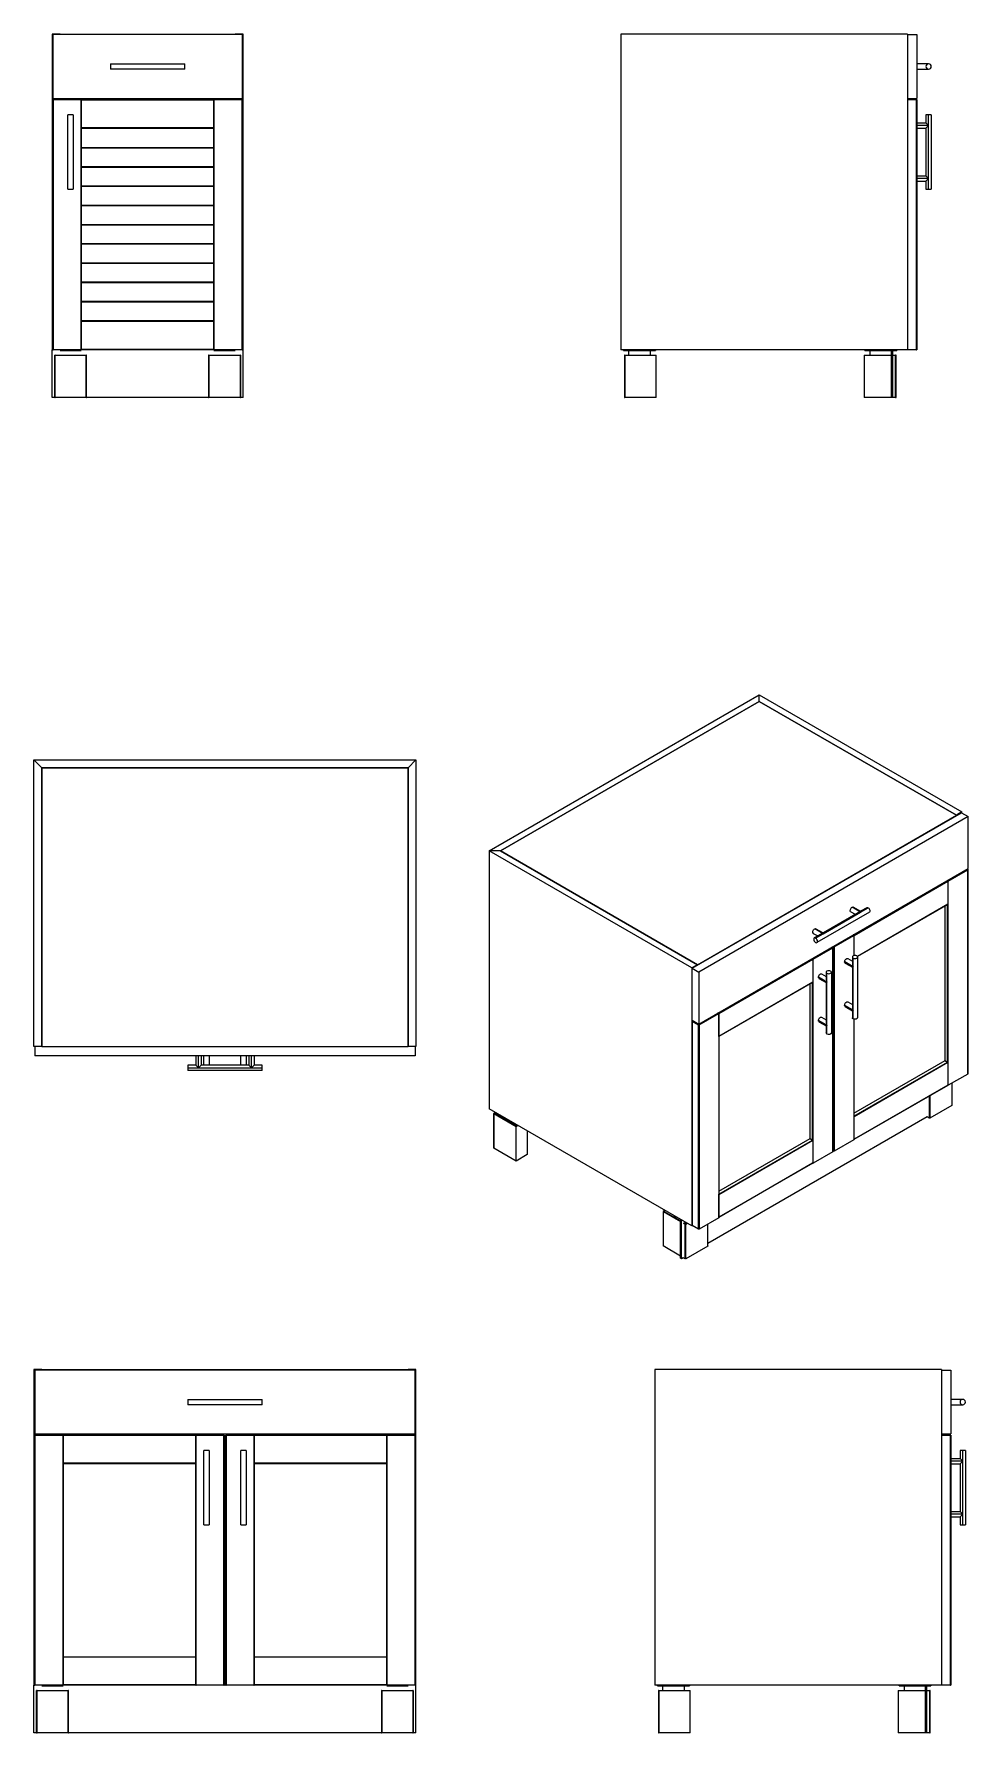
# Model space of a CAD drawing. Header units: millimetres. Extents: x 198 to 695, y 325 to 684.
# Drawn here: x 606.5 to 694.5, y 324.6 to 484.6 of the extents above; entities that cross this region are included whole.
import ezdxf

# ---------------------------------------------------------------- set-up
doc = ezdxf.new("R2010")
doc.units = ezdxf.units.MM
doc.layers.add('Standard', color=11, linetype='Continuous')

msp = doc.modelspace()

# ---------------------------------------------------------------- linework, layer by layer
at = {"layer": 'Standard', "linetype": 'Continuous', "lineweight": 0, "extrusion": (0, 1, 0)}
for p, q in [((608.19, 484.64, 14.05), (608.19, 454.89, 14.05)), ((608.94, 484.64, 14.05), (608.19, 484.64, 14.05)), ((608.25, 484.58, 14.05), (608.25, 478.58, 14.05)), ((626.12, 484.58, 14.05), (608.25, 484.58, 14.05)), ((608.94, 484.64, 14.05), (625.44, 484.64, 14.05)), ((608.94, 484.58, 14.05), (608.94, 484.64, 14.05)), ((608.94, 484.58, 14.05), (608.94, 484.64, 14.05)), ((625.44, 484.64, 14.05), (625.44, 484.58, 14.05)), ((626.19, 484.64, 14.05), (625.44, 484.64, 14.05)), ((625.44, 484.64, 14.05), (625.44, 484.58, 14.05)), ((626.12, 478.58, 14.05), (626.12, 484.58, 14.05)), ((626.19, 454.89, 14.05), (626.19, 484.64, 14.05)), ((661.79, 484.64, 14.05), (661.79, 454.89, 14.05)), ((688.79, 484.64, 14.05), (661.79, 484.64, 14.05)), ((688.79, 484.64, 14.05), (688.79, 454.89, 14.05)), ((688.79, 484.58, 14.05), (689.67, 484.58, 14.05)), ((689.67, 484.58, 14.05), (689.67, 478.58, 14.05)), ((613.69, 481.83, 14.05), (613.69, 481.33, 14.05)), ((613.69, 481.83, 14.05), (614.69, 481.83, 14.05)), ((614.69, 481.83, 14.05), (619.69, 481.83, 14.05)), ((619.69, 481.83, 14.05), (620.69, 481.83, 14.05)), ((620.69, 481.33, 14.05), (620.69, 481.83, 14.05)), ((690.79, 481.83, 14.05), (689.67, 481.83, 14.05)), ((614.69, 481.33, 14.05), (613.69, 481.33, 14.05)), ((619.69, 481.33, 14.05), (614.69, 481.33, 14.05)), ((620.69, 481.33, 14.05), (619.69, 481.33, 14.05)), ((689.67, 481.33, 14.05), (690.79, 481.33, 14.05)), ((608.25, 478.58, 14.05), (626.12, 478.58, 14.05)), ((608.28, 478.46, 14.05), (608.25, 478.46, 14.05)), ((608.25, 454.89, 14.05), (608.25, 478.46, 14.05)), ((608.28, 478.46, 14.05), (608.28, 454.89, 14.05)), ((608.28, 478.46, 14.05), (610.9, 478.46, 14.05)), ((608.94, 478.46, 14.05), (608.94, 478.58, 14.05)), ((610.19, 477.02, 14.05), (609.69, 477.02, 14.05)), ((609.69, 476.02, 14.05), (609.69, 477.02, 14.05)), ((610.19, 477.02, 14.05), (610.19, 476.02, 14.05)), ((610.9, 478.46, 14.05), (610.9, 454.89, 14.05)), ((610.94, 478.46, 14.05), (610.9, 478.46, 14.05)), ((610.94, 478.46, 14.05), (610.94, 454.89, 14.05)), ((610.94, 478.46, 14.05), (610.94, 478.42, 14.05)), ((610.94, 478.46, 14.05), (623.44, 478.46, 14.05)), ((623.44, 478.42, 14.05), (610.94, 478.42, 14.05)), ((610.94, 475.81, 14.05), (610.94, 478.42, 14.05)), ((623.44, 478.42, 14.05), (623.44, 478.46, 14.05)), ((623.47, 478.46, 14.05), (623.44, 478.46, 14.05)), ((623.44, 454.89, 14.05), (623.44, 478.46, 14.05)), ((623.44, 478.42, 14.05), (623.44, 475.81, 14.05)), ((623.47, 478.46, 14.05), (626.09, 478.46, 14.05)), ((623.47, 454.89, 14.05), (623.47, 478.46, 14.05)), ((625.44, 478.58, 14.05), (625.44, 478.46, 14.05)), ((626.12, 478.46, 14.05), (626.09, 478.46, 14.05)), ((626.09, 454.89, 14.05), (626.09, 478.46, 14.05)), ((626.12, 478.46, 14.05), (626.12, 454.89, 14.05)), ((688.79, 478.58, 14.05), (689.67, 478.58, 14.05)), ((688.79, 478.46, 14.05), (689.63, 478.46, 14.05)), ((689.67, 478.46, 14.05), (689.63, 478.46, 14.05)), ((689.63, 454.89, 14.05), (689.63, 478.46, 14.05)), ((689.67, 478.46, 14.05), (689.67, 454.89, 14.05)), ((690.79, 477.02, 14.05), (690.54, 477.02, 14.05)), ((690.54, 477.02, 14.05), (690.54, 476.27, 14.05)), ((691.04, 477.02, 14.05), (690.79, 477.02, 14.05)), ((690.79, 476.02, 14.05), (690.79, 477.02, 14.05)), ((691.04, 477.02, 14.05), (691.04, 470.02, 14.05)), ((609.69, 471.02, 14.05), (609.69, 476.02, 14.05)), ((610.19, 476.02, 14.05), (610.19, 471.02, 14.05)), ((623.44, 475.81, 14.05), (610.94, 475.81, 14.05)), ((610.94, 475.81, 14.05), (610.94, 475.77, 14.05)), ((623.44, 475.77, 14.05), (610.94, 475.77, 14.05)), ((610.94, 475.77, 14.05), (623.44, 475.77, 14.05)), ((610.94, 473.96, 14.05), (610.94, 475.77, 14.05)), ((623.44, 475.77, 14.05), (610.94, 475.77, 14.05)), ((623.44, 475.77, 14.05), (623.44, 475.81, 14.05)), ((623.44, 475.77, 14.05), (623.44, 473.96, 14.05)), ((689.67, 476.27, 14.05), (690.54, 476.27, 14.05)), ((690.79, 476.02, 14.05), (689.67, 476.02, 14.05)), ((689.67, 475.77, 14.05), (690.54, 475.77, 14.05)), ((690.79, 476.02, 14.05), (690.54, 476.27, 14.05)), ((690.54, 475.77, 14.05), (690.79, 476.02, 14.05)), ((690.54, 475.77, 14.05), (690.54, 471.27, 14.05)), ((690.79, 471.02, 14.05), (690.79, 476.02, 14.05)), ((610.94, 473.96, 14.05), (623.44, 473.96, 14.05)), ((610.94, 473.96, 14.05), (610.94, 473.89, 14.05)), ((623.44, 473.89, 14.05), (610.94, 473.89, 14.05)), ((610.94, 472.15, 14.05), (610.94, 473.89, 14.05)), ((623.44, 473.89, 14.05), (623.44, 473.96, 14.05)), ((623.44, 473.89, 14.05), (623.44, 472.15, 14.05)), ((609.69, 470.02, 14.05), (609.69, 471.02, 14.05)), ((610.19, 471.02, 14.05), (610.19, 470.02, 14.05)), ((610.94, 472.15, 14.05), (623.44, 472.15, 14.05)), ((610.94, 472.15, 14.05), (610.94, 472.08, 14.05)), ((623.44, 472.08, 14.05), (610.94, 472.08, 14.05)), ((610.94, 470.34, 14.05), (610.94, 472.08, 14.05)), ((623.44, 472.08, 14.05), (623.44, 472.15, 14.05)), ((623.44, 472.08, 14.05), (623.44, 470.34, 14.05)), ((689.67, 471.27, 14.05), (690.54, 471.27, 14.05)), ((690.79, 471.02, 14.05), (689.67, 471.02, 14.05)), ((689.67, 470.77, 14.05), (690.54, 470.77, 14.05)), ((690.79, 471.02, 14.05), (690.54, 471.27, 14.05)), ((690.54, 470.77, 14.05), (690.79, 471.02, 14.05)), ((690.54, 470.77, 14.05), (690.54, 470.02, 14.05)), ((690.79, 470.02, 14.05), (690.79, 471.02, 14.05)), ((609.69, 470.02, 14.05), (610.19, 470.02, 14.05)), ((610.94, 470.34, 14.05), (623.44, 470.34, 14.05)), ((610.94, 470.34, 14.05), (610.94, 470.27, 14.05)), ((623.44, 470.27, 14.05), (610.94, 470.27, 14.05)), ((610.94, 468.52, 14.05), (610.94, 470.27, 14.05)), ((623.44, 470.27, 14.05), (623.44, 470.34, 14.05)), ((623.44, 470.27, 14.05), (623.44, 468.52, 14.05)), ((690.54, 470.02, 14.05), (690.79, 470.02, 14.05)), ((690.79, 470.02, 14.05), (691.04, 470.02, 14.05)), ((610.94, 468.52, 14.05), (623.44, 468.52, 14.05)), ((610.94, 468.52, 14.05), (610.94, 468.45, 14.05)), ((610.94, 466.71, 14.05), (610.94, 468.45, 14.05)), ((623.44, 468.45, 14.05), (610.94, 468.45, 14.05)), ((610.94, 467.64, 14.05), (610.94, 467.64, 14.05)), ((623.44, 468.45, 14.05), (623.44, 468.52, 14.05)), ((623.44, 468.45, 14.05), (623.44, 466.71, 14.05)), ((623.44, 467.64, 14.05), (623.44, 467.64, 14.05)), ((610.94, 466.89, 14.05), (610.94, 466.89, 14.05)), ((610.94, 466.71, 14.05), (623.44, 466.71, 14.05)), ((610.94, 466.71, 14.05), (610.94, 466.64, 14.05)), ((623.44, 466.64, 14.05), (610.94, 466.64, 14.05)), ((610.94, 464.9, 14.05), (610.94, 466.64, 14.05)), ((623.44, 466.89, 14.05), (623.44, 466.89, 14.05)), ((623.44, 466.64, 14.05), (623.44, 466.71, 14.05)), ((623.44, 466.64, 14.05), (623.44, 464.9, 14.05)), ((610.94, 464.9, 14.05), (623.44, 464.9, 14.05)), ((610.94, 464.9, 14.05), (610.94, 464.83, 14.05)), ((623.44, 464.83, 14.05), (610.94, 464.83, 14.05)), ((610.94, 463.09, 14.05), (610.94, 464.83, 14.05)), ((623.44, 464.83, 14.05), (623.44, 464.9, 14.05)), ((623.44, 464.83, 14.05), (623.44, 463.09, 14.05)), ((610.94, 463.09, 14.05), (623.44, 463.09, 14.05)), ((610.94, 463.09, 14.05), (610.94, 463.02, 14.05)), ((610.94, 461.28, 14.05), (610.94, 463.02, 14.05)), ((623.44, 463.02, 14.05), (610.94, 463.02, 14.05)), ((623.44, 463.02, 14.05), (623.44, 463.09, 14.05)), ((623.44, 463.02, 14.05), (623.44, 461.28, 14.05)), ((610.94, 461.28, 14.05), (623.44, 461.28, 14.05)), ((610.94, 461.28, 14.05), (610.94, 461.21, 14.05)), ((610.94, 459.46, 14.05), (610.94, 461.21, 14.05)), ((623.44, 461.21, 14.05), (610.94, 461.21, 14.05)), ((623.44, 461.21, 14.05), (623.44, 461.28, 14.05)), ((623.44, 461.21, 14.05), (623.44, 459.46, 14.05)), ((610.94, 459.46, 14.05), (623.44, 459.46, 14.05)), ((610.94, 459.46, 14.05), (610.94, 459.39, 14.05)), ((610.94, 457.65, 14.05), (610.94, 459.39, 14.05)), ((623.44, 459.39, 14.05), (610.94, 459.39, 14.05)), ((623.44, 459.39, 14.05), (623.44, 459.46, 14.05)), ((623.44, 459.39, 14.05), (623.44, 457.65, 14.05)), ((610.94, 457.65, 14.05), (623.44, 457.65, 14.05)), ((610.94, 457.65, 14.05), (610.94, 457.58, 14.05)), ((610.94, 457.58, 14.05), (610.94, 457.55, 14.05)), ((610.94, 457.58, 14.05), (623.44, 457.58, 14.05)), ((623.44, 457.58, 14.05), (610.94, 457.58, 14.05)), ((623.44, 457.55, 14.05), (610.94, 457.55, 14.05)), ((610.94, 454.93, 14.05), (610.94, 457.55, 14.05)), ((623.44, 457.58, 14.05), (623.44, 457.65, 14.05)), ((623.44, 457.55, 14.05), (623.44, 457.58, 14.05)), ((623.44, 457.55, 14.05), (623.44, 454.93, 14.05)), ((608.19, 450.39, 14.05), (608.19, 454.89, 14.05)), ((608.19, 454.89, 14.05), (608.25, 454.89, 14.05)), ((608.25, 454.89, 14.05), (608.28, 454.89, 14.05)), ((610.9, 454.89, 14.05), (608.28, 454.89, 14.05)), ((608.94, 454.83, 14.05), (609.94, 454.83, 14.05)), ((609.94, 454.89, 14.05), (609.94, 454.83, 14.05)), ((609.94, 454.83, 14.05), (610.93, 454.83, 14.05)), ((610.9, 454.89, 14.05), (610.94, 454.89, 14.05)), ((610.94, 455.64, 14.05), (610.94, 455.64, 14.05)), ((623.44, 454.93, 14.05), (610.94, 454.93, 14.05)), ((610.94, 454.93, 14.05), (610.94, 454.89, 14.05)), ((610.94, 454.89, 14.05), (610.94, 454.89, 14.05)), ((623.44, 454.89, 14.05), (610.94, 454.89, 14.05)), ((623.44, 455.64, 14.05), (623.44, 455.64, 14.05)), ((623.44, 454.89, 14.05), (623.44, 454.93, 14.05)), ((623.44, 454.89, 14.05), (623.44, 454.89, 14.05)), ((623.44, 454.89, 14.05), (623.47, 454.89, 14.05)), ((623.44, 454.83, 14.05), (624.44, 454.83, 14.05)), ((626.09, 454.89, 14.05), (623.47, 454.89, 14.05)), ((624.44, 454.83, 14.05), (624.44, 454.89, 14.05)), ((624.44, 454.83, 14.05), (625.43, 454.83, 14.05)), ((626.09, 454.89, 14.05), (626.12, 454.89, 14.05)), ((626.12, 454.89, 14.05), (626.19, 454.89, 14.05)), ((626.19, 450.39, 14.05), (626.19, 454.89, 14.05)), ((688.79, 454.89, 14.05), (661.79, 454.89, 14.05)), ((662.04, 454.83, 14.05), (662.04, 454.89, 14.05)), ((662.04, 454.83, 14.05), (665.04, 454.83, 14.05)), ((662.54, 454.39, 14.05), (662.54, 454.83, 14.05)), ((664.54, 454.83, 14.05), (664.54, 454.39, 14.05)), ((665.04, 454.89, 14.05), (665.04, 454.83, 14.05)), ((684.79, 454.83, 14.05), (684.79, 454.89, 14.05)), ((684.79, 454.83, 14.05), (687.29, 454.83, 14.05)), ((685.29, 454.39, 14.05), (685.29, 454.83, 14.05)), ((687.29, 454.89, 14.05), (687.42, 454.89, 14.05)), ((687.29, 450.39, 14.05), (687.29, 454.89, 14.05)), ((687.42, 450.39, 14.05), (687.42, 454.89, 14.05)), ((687.42, 454.83, 14.05), (687.79, 454.83, 14.05)), ((687.79, 454.89, 14.05), (687.79, 454.83, 14.05)), ((689.63, 454.89, 14.05), (688.79, 454.89, 14.05)), ((689.63, 454.89, 14.05), (689.67, 454.89, 14.05)), ((608.47, 454.39, 14.05), (608.44, 454.39, 14.05)), ((608.44, 450.39, 14.05), (608.44, 454.39, 14.05)), ((608.47, 454.39, 14.05), (611.4, 454.39, 14.05)), ((608.47, 450.39, 14.05), (608.47, 454.39, 14.05)), ((611.44, 454.39, 14.05), (611.4, 454.39, 14.05)), ((611.4, 450.39, 14.05), (611.4, 454.39, 14.05)), ((611.44, 450.39, 14.05), (611.44, 454.39, 14.05)), ((622.94, 454.39, 14.05), (622.94, 450.39, 14.05)), ((622.97, 454.39, 14.05), (622.94, 454.39, 14.05)), ((622.97, 454.39, 14.05), (622.97, 450.39, 14.05)), ((622.97, 454.39, 14.05), (625.9, 454.39, 14.05)), ((625.9, 454.39, 14.05), (625.9, 450.39, 14.05)), ((625.94, 454.39, 14.05), (625.9, 454.39, 14.05)), ((625.94, 454.39, 14.05), (625.94, 450.39, 14.05)), ((662.12, 454.39, 14.05), (662.12, 450.39, 14.05)), ((662.15, 454.39, 14.05), (662.12, 454.39, 14.05)), ((662.15, 454.39, 14.05), (662.15, 450.39, 14.05)), ((662.15, 454.39, 14.05), (665.12, 454.39, 14.05)), ((665.12, 450.39, 14.05), (665.12, 454.39, 14.05)), ((684.72, 454.39, 14.05), (684.72, 450.39, 14.05)), ((684.72, 454.39, 14.05), (687.29, 454.39, 14.05)), ((687.42, 454.39, 14.05), (687.68, 454.39, 14.05)), ((687.72, 454.39, 14.05), (687.68, 454.39, 14.05)), ((687.68, 450.39, 14.05), (687.68, 454.39, 14.05)), ((687.72, 450.39, 14.05), (687.72, 454.39, 14.05)), ((608.44, 450.39, 14.05), (608.19, 450.39, 14.05)), ((608.44, 450.39, 14.05), (608.47, 450.39, 14.05)), ((611.4, 450.39, 14.05), (608.47, 450.39, 14.05)), ((611.4, 450.39, 14.05), (611.44, 450.39, 14.05)), ((622.94, 450.39, 14.05), (611.44, 450.39, 14.05)), ((622.94, 450.39, 14.05), (622.97, 450.39, 14.05)), ((625.9, 450.39, 14.05), (622.97, 450.39, 14.05)), ((625.9, 450.39, 14.05), (625.94, 450.39, 14.05)), ((626.19, 450.39, 14.05), (625.94, 450.39, 14.05)), ((662.12, 450.39, 14.05), (662.15, 450.39, 14.05)), ((665.12, 450.39, 14.05), (662.15, 450.39, 14.05)), ((687.29, 450.39, 14.05), (684.72, 450.39, 14.05)), ((687.42, 450.39, 14.05), (687.29, 450.39, 14.05)), ((687.68, 450.39, 14.05), (687.42, 450.39, 14.05)), ((687.68, 450.39, 14.05), (687.72, 450.39, 14.05)), ((606.48, 358.83), (606.48, 329.08)), ((607.23, 358.83), (606.48, 358.83)), ((606.55, 358.76), (606.55, 352.76)), ((642.42, 358.76), (606.55, 358.76)), ((607.23, 358.83), (641.73, 358.83)), ((607.23, 358.76), (607.23, 358.83)), ((607.23, 358.76), (607.23, 358.83)), ((641.73, 358.83), (641.73, 358.76)), ((642.48, 358.83), (641.73, 358.83)), ((641.73, 358.83), (641.73, 358.76)), ((642.42, 352.76), (642.42, 358.76)), ((642.48, 329.08), (642.48, 358.83)), ((665, 358.83), (665, 329.08)), ((692, 358.83), (665, 358.83)), ((692, 358.83), (692, 329.08)), ((692, 358.76), (692.88, 358.76)), ((692.88, 358.76), (692.88, 352.76)), ((620.98, 356.01), (620.98, 355.51)), ((620.98, 356.01), (621.98, 356.01)), ((621.98, 355.51), (620.98, 355.51)), ((621.98, 356.01), (626.98, 356.01)), ((626.98, 355.51), (621.98, 355.51)), ((626.98, 356.01), (627.98, 356.01)), ((627.98, 355.51), (626.98, 355.51)), ((627.98, 355.51), (627.98, 356.01)), ((694, 356.01), (692.88, 356.01)), ((692.88, 355.51), (694, 355.51)), ((606.55, 352.76), (642.42, 352.76)), ((606.58, 352.64), (606.55, 352.64)), ((606.55, 329.08), (606.55, 352.64)), ((606.58, 352.64), (606.58, 329.08)), ((606.58, 352.64), (609.2, 352.64)), ((607.23, 352.64), (607.23, 352.76)), ((609.2, 352.64), (609.2, 329.08)), ((609.23, 352.64), (609.2, 352.64)), ((609.23, 352.64), (609.23, 352.6)), ((609.23, 352.64), (621.73, 352.64)), ((609.23, 352.64), (609.23, 329.08)), ((621.73, 352.6), (609.23, 352.6)), ((609.23, 349.99), (609.23, 352.6)), ((621.73, 352.6), (621.73, 352.64)), ((621.73, 352.6), (621.73, 349.99)), ((621.77, 352.64), (621.74, 352.64)), ((621.74, 329.08), (621.74, 352.64)), ((621.77, 352.64), (624.39, 352.64)), ((621.77, 329.08), (621.77, 352.64)), ((624.42, 352.64), (624.39, 352.64)), ((624.39, 329.08), (624.39, 352.64)), ((624.42, 352.64), (624.42, 329.08)), ((624.58, 352.64), (624.55, 352.64)), ((624.55, 329.08), (624.55, 352.64)), ((624.58, 352.64), (624.58, 329.08)), ((624.58, 352.64), (627.2, 352.64)), ((627.2, 352.64), (627.2, 329.08)), ((627.23, 352.64), (627.2, 352.64)), ((627.23, 352.64), (627.23, 329.08)), ((627.23, 352.64), (627.23, 352.6)), ((627.23, 352.64), (639.73, 352.64)), ((639.73, 352.6), (627.23, 352.6)), ((627.23, 349.99), (627.23, 352.6)), ((639.73, 352.6), (639.73, 352.64)), ((639.73, 352.6), (639.73, 349.99)), ((639.77, 352.64), (639.74, 352.64)), ((639.74, 329.08), (639.74, 352.64)), ((639.77, 352.64), (642.39, 352.64)), ((639.77, 329.08), (639.77, 352.64)), ((641.73, 352.76), (641.73, 352.64)), ((642.42, 352.64), (642.39, 352.64)), ((642.39, 329.08), (642.39, 352.64)), ((642.42, 352.64), (642.42, 329.08)), ((692, 352.76), (692.88, 352.76)), ((692, 352.64), (692.84, 352.64)), ((692.88, 352.64), (692.84, 352.64)), ((692.84, 329.08), (692.84, 352.64)), ((692.88, 352.64), (692.88, 329.08)), ((622.98, 351.2), (622.48, 351.2)), ((622.48, 350.2), (622.48, 351.2)), ((622.98, 351.2), (622.98, 350.2)), ((626.48, 351.2), (625.98, 351.2)), ((625.98, 350.2), (625.98, 351.2)), ((626.48, 351.2), (626.48, 350.2)), ((694, 351.2), (693.75, 351.2)), ((693.75, 351.2), (693.75, 350.45)), ((694.25, 351.2), (694, 351.2)), ((694, 350.2), (694, 351.2)), ((694.25, 351.2), (694.25, 344.2)), ((621.73, 349.99), (609.23, 349.99)), ((609.23, 349.99), (609.23, 349.95)), ((621.73, 349.95), (609.23, 349.95)), ((609.23, 349.95), (609.23, 331.76)), ((621.73, 349.95), (609.23, 349.95)), ((621.73, 349.95), (621.73, 349.99)), ((621.73, 331.76), (621.73, 349.95)), ((622.48, 345.2), (622.48, 350.2)), ((622.98, 350.2), (622.98, 345.2)), ((625.98, 345.2), (625.98, 350.2)), ((626.48, 350.2), (626.48, 345.2)), ((639.73, 349.99), (627.23, 349.99)), ((627.23, 349.99), (627.23, 349.95)), ((627.23, 349.95), (627.23, 331.76)), ((639.73, 349.95), (627.23, 349.95)), ((639.73, 349.95), (627.23, 349.95)), ((639.73, 349.95), (639.73, 349.99)), ((639.73, 331.76), (639.73, 349.95)), ((692.88, 350.45), (693.75, 350.45)), ((694, 350.2), (692.88, 350.2)), ((692.88, 349.95), (693.75, 349.95)), ((694, 350.2), (693.75, 350.45)), ((693.75, 349.95), (694, 350.2)), ((693.75, 349.95), (693.75, 345.45)), ((694, 345.2), (694, 350.2)), ((622.48, 344.2), (622.48, 345.2)), ((622.48, 344.2), (622.98, 344.2)), ((622.98, 345.2), (622.98, 344.2)), ((625.98, 344.2), (625.98, 345.2)), ((625.98, 344.2), (626.48, 344.2)), ((626.48, 345.2), (626.48, 344.2)), ((692.88, 345.45), (693.75, 345.45)), ((694, 345.2), (692.88, 345.2)), ((692.88, 344.95), (693.75, 344.95)), ((694, 345.2), (693.75, 345.45)), ((693.75, 344.95), (694, 345.2)), ((693.75, 344.95), (693.75, 344.2)), ((693.75, 344.2), (694, 344.2)), ((694, 344.2), (694, 345.2)), ((694, 344.2), (694.25, 344.2)), ((609.23, 341.83), (609.23, 341.83)), ((609.23, 341.08), (609.23, 341.08)), ((621.73, 341.83), (621.74, 341.83)), ((621.74, 341.08), (621.73, 341.08)), ((624.42, 341.83), (624.55, 341.83)), ((624.55, 341.08), (624.42, 341.08)), ((627.23, 341.83), (627.23, 341.83)), ((627.23, 341.08), (627.23, 341.08)), ((639.73, 341.83), (639.74, 341.83)), ((639.74, 341.08), (639.73, 341.08)), ((609.23, 331.76), (621.73, 331.76)), ((609.23, 331.76), (609.23, 331.73)), ((609.23, 331.76), (621.73, 331.76)), ((621.73, 331.73), (609.23, 331.73)), ((609.23, 329.11), (609.23, 331.73)), ((621.73, 331.73), (621.73, 331.76)), ((621.73, 331.73), (621.73, 329.11)), ((627.23, 331.76), (627.23, 331.73)), ((627.23, 331.76), (639.73, 331.76)), ((627.23, 331.76), (639.73, 331.76)), ((639.73, 331.73), (627.23, 331.73)), ((627.23, 329.11), (627.23, 331.73)), ((639.73, 331.73), (639.73, 331.76)), ((639.73, 331.73), (639.73, 329.11)), ((609.23, 329.83), (609.23, 329.83)), ((621.73, 329.83), (621.74, 329.83)), ((624.42, 329.83), (624.55, 329.83)), ((627.23, 329.83), (627.23, 329.83)), ((639.73, 329.83), (639.74, 329.83)), ((606.48, 324.58), (606.48, 329.08)), ((606.48, 329.08), (606.55, 329.08)), ((606.55, 329.08), (606.58, 329.08)), ((609.2, 329.08), (606.58, 329.08)), ((606.77, 328.58), (606.73, 328.58)), ((606.73, 324.58), (606.73, 328.58)), ((606.77, 328.58), (609.7, 328.58)), ((606.77, 324.58), (606.77, 328.58)), ((608.23, 329.08), (607.24, 329.08)), ((607.24, 329.01), (608.23, 329.01)), ((608.23, 329.08), (608.23, 329.01)), ((609.23, 329.08), (608.23, 329.08)), ((608.23, 329.01), (609.23, 329.01)), ((609.2, 329.08), (609.23, 329.08)), ((621.73, 329.11), (609.23, 329.11)), ((609.23, 329.11), (609.23, 329.08)), ((609.23, 329.08), (609.23, 329.08)), ((621.73, 329.08), (609.23, 329.08)), ((609.73, 328.58), (609.7, 328.58)), ((609.7, 324.58), (609.7, 328.58)), ((609.73, 324.58), (609.73, 328.58)), ((621.73, 329.08), (621.73, 329.11)), ((621.74, 329.08), (621.73, 329.08)), ((621.74, 329.08), (621.77, 329.08)), ((624.39, 329.08), (621.77, 329.08)), ((624.39, 329.08), (624.42, 329.08)), ((624.55, 329.08), (624.42, 329.08)), ((624.55, 329.08), (624.58, 329.08)), ((627.2, 329.08), (624.58, 329.08)), ((627.2, 329.08), (627.23, 329.08)), ((639.73, 329.11), (627.23, 329.11)), ((627.23, 329.11), (627.23, 329.08)), ((639.73, 329.08), (627.23, 329.08)), ((627.23, 329.08), (627.23, 329.08)), ((639.23, 328.58), (639.23, 324.58)), ((639.27, 328.58), (639.23, 328.58)), ((639.27, 328.58), (639.27, 324.58)), ((639.27, 328.58), (642.2, 328.58)), ((639.73, 329.08), (639.73, 329.11)), ((639.74, 329.08), (639.73, 329.08)), ((639.74, 329.08), (639.77, 329.08)), ((640.73, 329.08), (639.74, 329.08)), ((639.74, 329.01), (640.73, 329.01)), ((642.39, 329.08), (639.77, 329.08)), ((640.73, 329.01), (640.73, 329.08)), ((641.73, 329.08), (640.73, 329.08)), ((640.73, 329.01), (641.73, 329.01)), ((642.2, 328.58), (642.2, 324.58)), ((642.23, 328.58), (642.2, 328.58)), ((642.23, 328.58), (642.23, 324.58)), ((642.39, 329.08), (642.42, 329.08)), ((642.42, 329.08), (642.48, 329.08)), ((642.48, 324.58), (642.48, 329.08)), ((692, 329.08), (665, 329.08)), ((665.25, 329.01), (665.25, 329.08)), ((668.25, 329.08), (665.25, 329.08)), ((665.25, 329.01), (668.25, 329.01)), ((665.33, 328.58), (665.33, 324.58)), ((665.36, 328.58), (665.33, 328.58)), ((665.36, 328.58), (665.36, 324.58)), ((665.36, 328.58), (668.33, 328.58)), ((665.75, 328.58), (665.75, 329.01)), ((667.75, 329.01), (667.75, 328.58)), ((668.25, 329.08), (668.25, 329.01)), ((668.33, 324.58), (668.33, 328.58)), ((687.93, 328.58), (687.93, 324.58)), ((687.93, 328.58), (690.5, 328.58)), ((690.5, 329.08), (688, 329.08)), ((688, 329.01), (688, 329.08)), ((688, 329.01), (690.5, 329.01)), ((688.5, 328.58), (688.5, 329.01)), ((690.5, 329.08), (690.63, 329.08)), ((690.5, 324.58), (690.5, 329.08)), ((691, 329.08), (690.63, 329.08)), ((690.63, 324.58), (690.63, 329.08)), ((690.63, 329.01), (691, 329.01)), ((690.63, 328.58), (690.89, 328.58)), ((690.93, 328.58), (690.89, 328.58)), ((690.89, 324.58), (690.89, 328.58)), ((690.93, 324.58), (690.93, 328.58)), ((691, 329.08), (691, 329.01)), ((692.84, 329.08), (692, 329.08)), ((692.84, 329.08), (692.88, 329.08)), ((606.73, 324.58), (606.48, 324.58)), ((606.73, 324.58), (606.77, 324.58)), ((609.7, 324.58), (606.77, 324.58)), ((609.7, 324.58), (609.73, 324.58)), ((639.23, 324.58), (609.73, 324.58)), ((639.23, 324.58), (639.27, 324.58)), ((642.2, 324.58), (639.27, 324.58)), ((642.2, 324.58), (642.23, 324.58)), ((642.48, 324.58), (642.23, 324.58)), ((665.33, 324.58), (665.36, 324.58)), ((668.33, 324.58), (665.36, 324.58)), ((690.5, 324.58), (687.93, 324.58)), ((690.63, 324.58), (690.5, 324.58)), ((690.89, 324.58), (690.63, 324.58)), ((690.89, 324.58), (690.93, 324.58))]:
    msp.add_line(p, q, dxfattribs=at)
at = {"layer": 'Standard', "linetype": 'Continuous', "lineweight": 0, "extrusion": (-5.55112e-17, 0.816497, 0.57735)}
for p, q in [((649.38, 407.68), (674.83, 422.38)), ((674.83, 421.76), (650.44, 407.68)), ((650.44, 407.68), (674.83, 421.76)), ((674.83, 422.38), (693.93, 411.35)), ((674.83, 421.76), (674.83, 422.38)), ((693.4, 411.05), (674.83, 421.76)), ((674.83, 421.76), (693.4, 411.05)), ((668.51, 396.63), (693.88, 411.28)), ((669, 396.96), (693.4, 411.05)), ((694.5, 410.92), (669.13, 396.27)), ((693.93, 411.35), (693.4, 411.05)), ((693.4, 411.05), (693.4, 411)), ((693.4, 411.05), (693.4, 411)), ((693.88, 411.28), (694.5, 410.92)), ((693.93, 411.25), (693.93, 411.35)), ((694.5, 406.02), (694.5, 410.92)), ((649.38, 407.68), (649.38, 383.39)), ((650.44, 407.68), (649.38, 407.68)), ((668.47, 396.66), (649.38, 407.68)), ((650.44, 407.68), (669, 396.96)), ((669, 396.96), (650.44, 407.68)), ((669.13, 391.37), (694.5, 406.02)), ((692.63, 404.84), (694.48, 405.9)), ((694.48, 405.93), (694.41, 405.97)), ((694.48, 386.66), (694.48, 405.9)), ((694.49, 405.92), (694.49, 386.68)), ((683.74, 399.73), (692.57, 404.84)), ((692.6, 404.79), (683.76, 399.69)), ((692.51, 404.87), (692.58, 404.84)), ((692.51, 404.87), (692.57, 404.84)), ((692.58, 404.83), (692.58, 404.84)), ((692.6, 404.79), (692.6, 402.66)), ((692.63, 385.6), (692.63, 404.84)), ((685.21, 401.9), (680.26, 399.04)), ((680.84, 399.87), (684.38, 401.91)), ((684.13, 401.85), (680.84, 399.96)), ((683.46, 401.95), (683.88, 401.71)), ((684.38, 401.91), (683.58, 402.37)), ((683.71, 402.38), (684.38, 402)), ((692.6, 402.66), (684.08, 397.74)), ((692.59, 402.64), (684.08, 397.73)), ((684.96, 402.33), (684.38, 402)), ((684.38, 401.91), (685.09, 402.32)), ((684.38, 401.91), (684.38, 402)), ((692.34, 387.93), (692.34, 402.49)), ((692.58, 387.79), (692.58, 402.63)), ((680.84, 399.87), (680.05, 400.33)), ((680.17, 400.34), (680.84, 399.96)), ((679.92, 399.91), (680.34, 399.67)), ((680.59, 399.81), (680.01, 399.47)), ((680.14, 399.46), (680.84, 399.87)), ((680.84, 399.87), (680.84, 399.96)), ((681.75, 398.58), (681.68, 398.62)), ((681.76, 398.57), (681.76, 379.33)), ((681.77, 398.67), (681.84, 398.63)), ((681.84, 379.4), (681.84, 398.63)), ((681.89, 398.63), (683.74, 399.7)), ((681.89, 398.63), (681.89, 379.4)), ((683.74, 399.73), (683.67, 399.77)), ((683.74, 399.73), (683.67, 399.77)), ((683.74, 399.7), (683.74, 397.8)), ((683.75, 399.72), (683.75, 397.81)), ((683.76, 397.81), (683.76, 399.69)), ((671.01, 392.38), (679.85, 397.49)), ((679.87, 397.44), (671.03, 392.34)), ((679.78, 397.52), (679.85, 397.49)), ((679.78, 397.52), (679.85, 397.49)), ((679.85, 397.49), (679.85, 397.49)), ((679.87, 397.44), (679.87, 395.31)), ((679.9, 397.49), (681.75, 398.55)), ((679.9, 378.25), (679.9, 397.49)), ((681.75, 379.32), (681.75, 398.55)), ((683.67, 396.76), (682.88, 397.22)), ((682.93, 397.1), (683.6, 396.72)), ((683.18, 397.54), (683.6, 397.29)), ((683.6, 397.68), (683.6, 397)), ((683.67, 396.76), (683.67, 397.57)), ((684.1, 397.68), (684.1, 391.96)), ((669, 396.96), (668.47, 396.66)), ((668.47, 396.66), (668.47, 372.36)), ((668.51, 396.63), (669.13, 396.27)), ((668.51, 391.73), (668.51, 396.63)), ((669, 396.91), (669, 396.96)), ((669, 396.91), (669, 396.96)), ((669.13, 396.27), (669.13, 391.37)), ((681.2, 395.33), (680.4, 395.79)), ((680.45, 395.67), (681.13, 395.29)), ((680.7, 396.11), (681.13, 395.86)), ((681.13, 396.25), (681.13, 395.58)), ((681.2, 395.33), (681.2, 396.15)), ((681.63, 396.25), (681.63, 390.53)), ((683.6, 396.72), (683.67, 396.76)), ((683.6, 396.72), (683.6, 392.92)), ((683.67, 392.68), (683.67, 396.76)), ((679.87, 395.31), (671.03, 390.2)), ((679.86, 395.29), (671.03, 390.19)), ((679.61, 380.58), (679.61, 395.14)), ((679.85, 380.44), (679.85, 395.28)), ((681.13, 395.29), (681.2, 395.33)), ((681.13, 395.29), (681.13, 391.49)), ((681.2, 391.25), (681.2, 395.33)), ((669.16, 391.29), (671.01, 392.35)), ((671.01, 392.38), (670.94, 392.42)), ((671.01, 392.38), (670.95, 392.42)), ((671.01, 392.35), (671.01, 373.12)), ((671.02, 392.37), (671.02, 373.13)), ((671.03, 390.2), (671.03, 392.34)), ((683.67, 392.68), (682.88, 393.13)), ((682.93, 393.02), (683.6, 392.63)), ((683.18, 393.45), (683.6, 393.21)), ((683.6, 392.63), (683.67, 392.68)), ((683.6, 392.63), (683.6, 391.96)), ((683.67, 391.86), (683.67, 392.68)), ((668.51, 391.73), (669.13, 391.37)), ((668.6, 391.68), (668.51, 391.63)), ((668.51, 391.63), (668.51, 372.39)), ((668.51, 391.63), (669.11, 391.29)), ((669.11, 372.05), (669.11, 391.29)), ((669.16, 391.29), (669.16, 372.05)), ((681.2, 391.25), (680.4, 391.71)), ((680.45, 391.59), (681.13, 391.2)), ((680.7, 392.02), (681.13, 391.78)), ((681.13, 391.2), (681.2, 391.25)), ((681.13, 391.2), (681.13, 390.53)), ((681.2, 390.43), (681.2, 391.25)), ((683.74, 391.83), (683.74, 380.46)), ((683.75, 391.83), (683.75, 380.48)), ((683.75, 382.97), (692.34, 387.93)), ((683.75, 382.69), (692.57, 387.79)), ((692.6, 387.75), (683.76, 382.64)), ((692.33, 387.93), (692.57, 387.79)), ((692.6, 387.75), (692.6, 385.61)), ((694.48, 386.66), (692.63, 385.6)), ((692.96, 385.79), (692.96, 383.71)), ((692.97, 385.8), (692.97, 383.72)), ((692.59, 385.59), (683.75, 380.49)), ((692.6, 385.61), (683.76, 380.51)), ((690.84, 384.58), (690.84, 382.51)), ((690.9, 384.61), (690.9, 382.51)), ((668.47, 372.36), (649.38, 383.39)), ((649.8, 382.95), (649.8, 379.68)), ((649.96, 383.05), (649.81, 382.96)), ((649.81, 382.93), (649.81, 379.67)), ((649.81, 382.93), (651.91, 381.72)), ((649.9, 382.93), (650.03, 383.01)), ((651.91, 381.78), (649.9, 382.93)), ((650.33, 382.84), (650.33, 382.69)), ((650.55, 382.71), (650.55, 382.56)), ((690.66, 382.62), (669.99, 370.69)), ((683.76, 380.51), (683.76, 382.64)), ((690.84, 382.51), (690.66, 382.62)), ((692.96, 383.71), (690.9, 382.51)), ((652.04, 381.85), (651.91, 381.78)), ((651.91, 381.72), (652.08, 381.83)), ((651.91, 378.46), (651.91, 381.72)), ((652.97, 381.32), (652.97, 379.07)), ((651.91, 378.46), (649.81, 379.67)), ((671.02, 375.62), (679.61, 380.58)), ((671.02, 375.34), (679.85, 380.44)), ((679.87, 380.4), (671.03, 375.29)), ((679.61, 380.58), (679.85, 380.44)), ((679.87, 380.4), (679.87, 378.26)), ((681.84, 379.4), (681.76, 379.44)), ((683.74, 380.46), (681.89, 379.4)), ((652.97, 379.07), (651.91, 378.46)), ((679.87, 378.26), (671.03, 373.16)), ((679.86, 378.25), (671.03, 373.14)), ((681.75, 379.32), (679.9, 378.25)), ((671.03, 373.16), (671.03, 375.29)), ((665.94, 373.82), (665.77, 373.72)), ((665.77, 373.72), (665.77, 370.46)), ((665.77, 373.72), (667.41, 372.77)), ((665.85, 373.72), (665.99, 373.8)), ((667.41, 372.82), (665.85, 373.72)), ((666.87, 373.14), (666.87, 373.29)), ((667.41, 372.98), (667.5, 372.93)), ((667.41, 369.3), (667.41, 372.98)), ((671.01, 373.12), (669.16, 372.05)), ((667.5, 369.25), (667.5, 372.93)), ((667.67, 372.62), (667.86, 372.51)), ((667.86, 372.56), (667.72, 372.65)), ((667.99, 372.64), (667.86, 372.56)), ((667.86, 369.25), (667.86, 372.51)), ((667.91, 372.51), (668.06, 372.6)), ((667.91, 369.25), (667.91, 372.51)), ((668.47, 372.36), (668.51, 372.39)), ((669.11, 372.05), (668.51, 372.39)), ((669.98, 370.44), (669.98, 372.52)), ((669.99, 370.46), (669.99, 372.53)), ((667.41, 369.51), (665.77, 370.46)), ((669.98, 370.44), (667.91, 369.25)), ((667.5, 369.25), (667.41, 369.3)), ((667.67, 369.35), (667.5, 369.25)), ((667.86, 369.25), (667.67, 369.35))]:
    msp.add_line(p, q, dxfattribs=at)
at = {"layer": 'Standard', "linetype": 'Continuous', "lineweight": 0}
for p, q in [((606.48, 416.25), (642.48, 416.25)), ((607.23, 415.5), (606.48, 416.25)), ((606.48, 389.25), (606.48, 416.25)), ((641.73, 415.5), (642.48, 416.25)), ((642.48, 416.25), (642.48, 389.25)), ((607.23, 415.5), (607.23, 389.25)), ((641.73, 415.5), (607.23, 415.5)), ((607.23, 415.5), (641.73, 415.5)), ((607.23, 389.25), (607.23, 415.5)), ((641.73, 389.25), (641.73, 415.5)), ((641.73, 415.5), (641.73, 389.25)), ((607.23, 389.25), (606.48, 389.25)), ((606.55, 389.25), (606.55, 388.37)), ((607.23, 389.25), (641.73, 389.25)), ((642.48, 389.25), (641.73, 389.25)), ((642.42, 389.25), (642.42, 388.37)), ((642.42, 388.37), (606.55, 388.37)), ((620.98, 387.5), (620.98, 387.25)), ((621.73, 387.5), (620.98, 387.5)), ((621.73, 388.37), (621.73, 387.5)), ((621.73, 387.5), (621.98, 387.25)), ((621.98, 387.25), (621.98, 388.37)), ((621.98, 387.25), (622.23, 387.5)), ((622.23, 388.37), (622.23, 387.5)), ((626.73, 387.5), (622.23, 387.5)), ((622.48, 387.5), (622.48, 388.37)), ((622.98, 388.37), (622.98, 387.5)), ((625.98, 387.5), (625.98, 388.37)), ((626.48, 388.37), (626.48, 387.5)), ((626.73, 388.37), (626.73, 387.5)), ((626.73, 387.5), (626.98, 387.25)), ((626.98, 387.25), (626.98, 388.37)), ((626.98, 387.25), (627.23, 387.5)), ((627.23, 388.37), (627.23, 387.5)), ((627.98, 387.5), (627.23, 387.5)), ((627.98, 387.25), (627.98, 387.5)), ((620.98, 387.25), (620.98, 387)), ((620.98, 387.25), (621.98, 387.25)), ((627.98, 387), (620.98, 387)), ((621.98, 387.25), (626.98, 387.25)), ((626.98, 387.25), (627.98, 387.25)), ((627.98, 387), (627.98, 387.25))]:
    msp.add_line(p, q, dxfattribs=at)
for centre, start, end in [((690.79, 481.58, 14.05), 90, 270), ((690.79, 481.58, 14.05), 270, 90), ((694, 355.76), 90, 270), ((694, 355.76), 270, 90)]:
    msp.add_arc(centre, 0.25, start, end, dxfattribs=at)
for centre, major_axis, start_param, end_param in [((694.45, 405.92), (0.0359, 0), -0.785398, 0.785398), ((692.6, 404.85), (0.0359, 0), -2.356194, -0.785398), ((684.38, 401.71), (0.354, 0), 1.570796, 2.356194), ((680.14, 399.26), (-0.125, 0.217), -0.785398, 2.356194), ((680.14, 399.26), (0.125, -0.217), -0.785398, 2.356194), ((680.84, 399.67), (0.354, 0), 1.570796, 2.356194), ((681.72, 398.57), (0.0359, 0), -0.785398, 0.785398), ((681.86, 398.65), (0.0359, 0), -2.356194, -0.785398), ((683.71, 399.72), (0.0359, 0), -0.785398, 0.785398), ((683.74, 399.7), (-0.018, 0.0311), -2.356194, -0.785398), ((679.87, 397.5), (0.0359, 0), -2.356194, -0.785398), ((683.85, 397.68), (-0.25, 0), -2.356194, 0.785398), ((683.85, 396.86), (0.177, -0.306), 3.926991, 4.712389), ((683.85, 397.68), (0.25, 0), -2.356194, 0.785398), ((681.38, 396.25), (-0.25, 0), -2.356194, 0.785398), ((681.38, 395.43), (0.177, -0.306), 3.926991, 4.712389), ((681.38, 396.25), (0.25, 0), -2.356194, 0.785398), ((671.01, 392.35), (-0.018, 0.0311), -2.356194, -0.785398), ((670.98, 392.37), (0.0359, 0), -0.785398, 0.785398), ((683.85, 392.78), (0.177, -0.306), 3.926991, 4.712389), ((669.13, 391.3), (0.0359, 0), -2.356194, -0.785398), ((681.38, 391.35), (0.177, -0.306), 3.926991, 4.712389), ((671.01, 390.22), (0.018, -0.0311), -0.373569, 0.785398), ((649.84, 382.95), (-0.038, 0), -0.785398, 0.785398), ((683.74, 382.66), (-0.018, 0.0311), -2.356194, -1.197227), ((683.74, 380.52), (0.0179, -0.0311), -0.373569, 0.785398), ((671.01, 375.31), (-0.018, 0.0311), -2.356194, -1.197227), ((671.01, 373.17), (0.018, -0.0311), -0.373569, 0.785398), ((667.89, 372.53), (0.038, 0), -2.356194, -0.785398)]:
    msp.add_ellipse(centre, major_axis=major_axis, ratio=0.57735, start_param=start_param, end_param=end_param, dxfattribs=at)
at = {"layer": 'Standard', "linetype": 'Continuous', "lineweight": 0, "extrusion": (1.25629e-16, 3.93026e-16, -1)}
msp.add_ellipse((692.57, 404.81), major_axis=(0.018, -0.0311), ratio=0.57735, start_param=-2.356194, end_param=-0.785398, dxfattribs=at)
at = {"layer": 'Standard', "linetype": 'Continuous', "lineweight": 0, "extrusion": (-1.36785e-16, 2.0717e-16, -1)}
msp.add_ellipse((683.58, 402.17), major_axis=(-0.125, -0.217), ratio=0.57735, start_param=0, end_param=2.356194, dxfattribs=at)
at = {"layer": 'Standard', "linetype": 'Continuous', "lineweight": 0, "extrusion": (1.03585e-16, 6.83926e-17, -1)}
msp.add_ellipse((683.58, 402.17), major_axis=(0.125, 0.217), ratio=0.57735, start_param=-0.785398, end_param=0, dxfattribs=at)
at = {"layer": 'Standard', "linetype": 'Continuous', "lineweight": 0, "extrusion": (3.31999e-17, 2.75563e-16, -1)}
msp.add_ellipse((685.09, 402.12), major_axis=(-0.125, 0.217), ratio=0.57735, start_param=0, end_param=0.785398, dxfattribs=at)
at = {"layer": 'Standard', "linetype": 'Continuous', "lineweight": 0, "extrusion": (1.81141e-16, 2.96878e-16, -1)}
msp.add_ellipse((685.09, 402.12), major_axis=(0.125, -0.217), ratio=0.57735, start_param=-2.356194, end_param=0, dxfattribs=at)
at = {"layer": 'Standard', "linetype": 'Continuous', "lineweight": 0, "extrusion": (1.84859e-16, 2.34926e-16, -1)}
msp.add_ellipse((692.57, 402.67), major_axis=(0.0179, -0.0311), ratio=0.57735, start_param=-0.785398, end_param=0, dxfattribs=at)
at = {"layer": 'Standard', "linetype": 'Continuous', "lineweight": 0, "extrusion": (-1.33067e-16, 2.69122e-16, -1)}
msp.add_ellipse((680.05, 400.13), major_axis=(-0.125, -0.217), ratio=0.57735, start_param=0, end_param=2.356194, dxfattribs=at)
at = {"layer": 'Standard', "linetype": 'Continuous', "lineweight": 0, "extrusion": (-2.32933e-16, 2.62682e-16, -1)}
msp.add_ellipse((680.05, 400.13), major_axis=(0.125, 0.217), ratio=0.57735, start_param=-0.785398, end_param=0, dxfattribs=at)
at = {"layer": 'Standard', "linetype": 'Continuous', "lineweight": 0, "extrusion": (3.01326e-16, 3.66267e-16, -1)}
msp.add_ellipse((679.85, 397.46), major_axis=(0.0179, -0.0311), ratio=0.57735, start_param=-2.356194, end_param=-0.785398, dxfattribs=at)
at = {"layer": 'Standard', "linetype": 'Continuous', "lineweight": 0, "extrusion": (-2.5697e-16, 2.76559e-16, -1)}
msp.add_ellipse((683.05, 397.32), major_axis=(0.125, 0.217), ratio=0.57735, start_param=-2.356194, end_param=0, dxfattribs=at)
at = {"layer": 'Standard', "linetype": 'Continuous', "lineweight": 0, "extrusion": (-3.25363e-16, 3.80145e-16, -1)}
msp.add_ellipse((683.05, 397.32), major_axis=(-0.125, -0.217), ratio=0.57735, start_param=0, end_param=0.785398, dxfattribs=at)
at = {"layer": 'Standard', "linetype": 'Continuous', "lineweight": 0, "extrusion": (3.71854e-18, 6.19519e-17, -1)}
for centre in [(680.58, 395.89), (680.58, 391.81)]:
    msp.add_ellipse(centre, major_axis=(0.125, 0.217), ratio=0.57735, start_param=-2.356194, end_param=0, dxfattribs=at)
at = {"layer": 'Standard', "linetype": 'Continuous', "lineweight": 0, "extrusion": (-2.36652e-16, 2.0073e-16, -1)}
for centre in [(680.58, 395.89), (680.58, 391.81)]:
    msp.add_ellipse(centre, major_axis=(-0.125, -0.217), ratio=0.57735, start_param=0, end_param=0.785398, dxfattribs=at)
at = {"layer": 'Standard', "linetype": 'Continuous', "lineweight": 0, "extrusion": (5.72369e-17, 2.89441e-16, -1)}
msp.add_ellipse((679.85, 395.32), major_axis=(0.0179, -0.0311), ratio=0.57735, start_param=-0.785398, end_param=0, dxfattribs=at)
at = {"layer": 'Standard', "linetype": 'Continuous', "lineweight": 0, "extrusion": (-2.08896e-16, 2.48804e-16, -1)}
msp.add_ellipse((683.05, 393.24), major_axis=(0.125, 0.217), ratio=0.57735, start_param=-2.356194, end_param=0, dxfattribs=at)
at = {"layer": 'Standard', "linetype": 'Continuous', "lineweight": 0, "extrusion": (-2.25496e-16, 3.86585e-16, -1)}
msp.add_ellipse((683.05, 393.24), major_axis=(-0.125, -0.217), ratio=0.57735, start_param=0, end_param=0.785398, dxfattribs=at)
at = {"layer": 'Standard', "linetype": 'Continuous', "lineweight": 0, "extrusion": (-1.83846e-17, 1.11022e-16, -1)}
msp.add_ellipse((683.85, 391.96), major_axis=(-0.25, 0), ratio=0.57735, start_param=-0.785398, end_param=0, dxfattribs=at)
at = {"layer": 'Standard', "linetype": 'Continuous', "lineweight": 0, "extrusion": (-5.93354e-17, -5.55112e-17, -1)}
msp.add_ellipse((683.85, 391.96), major_axis=(0.25, 0), ratio=0.57735, start_param=0, end_param=2.356194, dxfattribs=at)
at = {"layer": 'Standard', "linetype": 'Continuous', "lineweight": 0, "extrusion": (-1.05945e-16, 5.55112e-17, -1)}
msp.add_ellipse((681.38, 390.53), major_axis=(-0.25, 0), ratio=0.57735, start_param=-0.785398, end_param=0, dxfattribs=at)
at = {"layer": 'Standard', "linetype": 'Continuous', "lineweight": 0, "extrusion": (-4.08317e-17, -1.11022e-16, -1)}
msp.add_ellipse((681.38, 390.53), major_axis=(0.25, 0), ratio=0.57735, start_param=0, end_param=2.356194, dxfattribs=at)
at = {"layer": 'Standard', "linetype": 'Continuous', "lineweight": 0, "extrusion": (2.08896e-16, 2.48804e-16, -1)}
for centre in [(692.57, 387.76), (679.85, 380.41)]:
    msp.add_ellipse(centre, major_axis=(0.018, -0.0311), ratio=0.57735, start_param=-2.356194, end_param=-0.785398, dxfattribs=at)
at = {"layer": 'Standard', "linetype": 'Continuous', "lineweight": 0, "extrusion": (-2.03077e-17, 1.11022e-16, -1)}
msp.add_ellipse((694.45, 386.68), major_axis=(0.0359, 0), ratio=0.57735, start_param=0, end_param=0.785398, dxfattribs=at)
at = {"layer": 'Standard', "linetype": 'Continuous', "lineweight": 0, "extrusion": (-1.11556e-17, 1.85856e-16, -1)}
for centre in [(692.57, 385.63), (679.85, 378.28)]:
    msp.add_ellipse(centre, major_axis=(0.0179, -0.0311), ratio=0.57735, start_param=-0.785398, end_param=0, dxfattribs=at)
at = {"layer": 'Standard', "linetype": 'Continuous', "lineweight": 0, "extrusion": (-3.29632e-17, 2.77556e-16, -1)}
msp.add_ellipse((692.6, 385.61), major_axis=(-0.0359, 0), ratio=0.57735, start_param=-2.356194, end_param=-1.212477, dxfattribs=at)
at = {"layer": 'Standard', "linetype": 'Continuous', "lineweight": 0, "extrusion": (5.93653e-17, 5.31164e-30, -1)}
msp.add_ellipse((692.94, 383.72), major_axis=(0.038, 0), ratio=0.57735, start_param=0, end_param=0.785398, dxfattribs=at)
at = {"layer": 'Standard', "linetype": 'Continuous', "lineweight": 0, "extrusion": (-3.94865e-17, 1.11022e-16, -1)}
msp.add_ellipse((651.85, 382.57), major_axis=(-1, 0), ratio=0.57735, start_param=-0.429977, end_param=-0.062603, dxfattribs=at)
at = {"layer": 'Standard', "linetype": 'Continuous', "lineweight": 0, "extrusion": (3.34772e-17, 2.22045e-16, -1)}
msp.add_ellipse((651.85, 382.57), major_axis=(-1, 0), ratio=0.57735, start_param=-1.508193, end_param=-1.140819, dxfattribs=at)
at = {"layer": 'Standard', "linetype": 'Continuous', "lineweight": 0, "extrusion": (-3.51316e-18, 6.29949e-31, -1)}
msp.add_ellipse((690.87, 382.53), major_axis=(-0.038, 0), ratio=0.57735, start_param=-2.356194, end_param=-0.785398, dxfattribs=at)
at = {"layer": 'Standard', "linetype": 'Continuous', "lineweight": 0, "extrusion": (6.16298e-33, -5.55112e-17, -1)}
msp.add_ellipse((649.84, 379.68), major_axis=(-0.038, 0), ratio=0.57735, start_param=-0.785398, end_param=0, dxfattribs=at)
at = {"layer": 'Standard', "linetype": 'Continuous', "lineweight": 0, "extrusion": (2.25479e-17, -4.03934e-30, -1)}
msp.add_ellipse((681.86, 379.41), major_axis=(-0.0359, 0), ratio=0.57735, start_param=-2.356194, end_param=-0.785398, dxfattribs=at)
at = {"layer": 'Standard', "linetype": 'Continuous', "lineweight": 0, "extrusion": (6.24436e-17, 5.55112e-17, -1)}
msp.add_ellipse((683.71, 380.48), major_axis=(0.0359, 0), ratio=0.57735, start_param=0, end_param=0.785398, dxfattribs=at)
at = {"layer": 'Standard', "linetype": 'Continuous', "lineweight": 0, "extrusion": (2.28331e-17, -4.08408e-30, -1)}
msp.add_ellipse((679.87, 378.26), major_axis=(-0.0359, 0), ratio=0.57735, start_param=-2.356194, end_param=-1.212477, dxfattribs=at)
at = {"layer": 'Standard', "linetype": 'Continuous', "lineweight": 0, "extrusion": (4.89653e-18, -5.55112e-17, -1)}
msp.add_ellipse((681.72, 379.33), major_axis=(0.0359, 0), ratio=0.57735, start_param=0, end_param=0.785398, dxfattribs=at)
at = {"layer": 'Standard', "linetype": 'Continuous', "lineweight": 0, "extrusion": (-1.60247e-17, 1.63235e-34, -1)}
msp.add_ellipse((667.94, 373.28), major_axis=(-1, 0), ratio=0.57735, start_param=-0.429977, end_param=-0.062603, dxfattribs=at)
at = {"layer": 'Standard', "linetype": 'Continuous', "lineweight": 0, "extrusion": (2.68278e-17, 1.11022e-16, -1)}
msp.add_ellipse((670.98, 373.13), major_axis=(0.0359, 0), ratio=0.57735, start_param=0, end_param=0.785398, dxfattribs=at)
at = {"layer": 'Standard', "linetype": 'Continuous', "lineweight": 0, "extrusion": (5.07312e-17, -5.55112e-17, -1)}
msp.add_ellipse((669.13, 372.06), major_axis=(-0.0359, 0), ratio=0.57735, start_param=-2.356194, end_param=-0.785398, dxfattribs=at)
at = {"layer": 'Standard', "linetype": 'Continuous', "lineweight": 0, "extrusion": (2.19146e-17, -5.55112e-17, -1)}
msp.add_ellipse((669.95, 370.46), major_axis=(0.038, 0), ratio=0.57735, start_param=0, end_param=0.785398, dxfattribs=at)
at = {"layer": 'Standard', "linetype": 'Continuous', "lineweight": 0, "extrusion": (7.54873e-17, -5.55112e-17, -1)}
msp.add_ellipse((667.89, 369.26), major_axis=(-0.038, 0), ratio=0.57735, start_param=-2.356194, end_param=-0.785398, dxfattribs=at)

doc.saveas('drawing.dxf')
